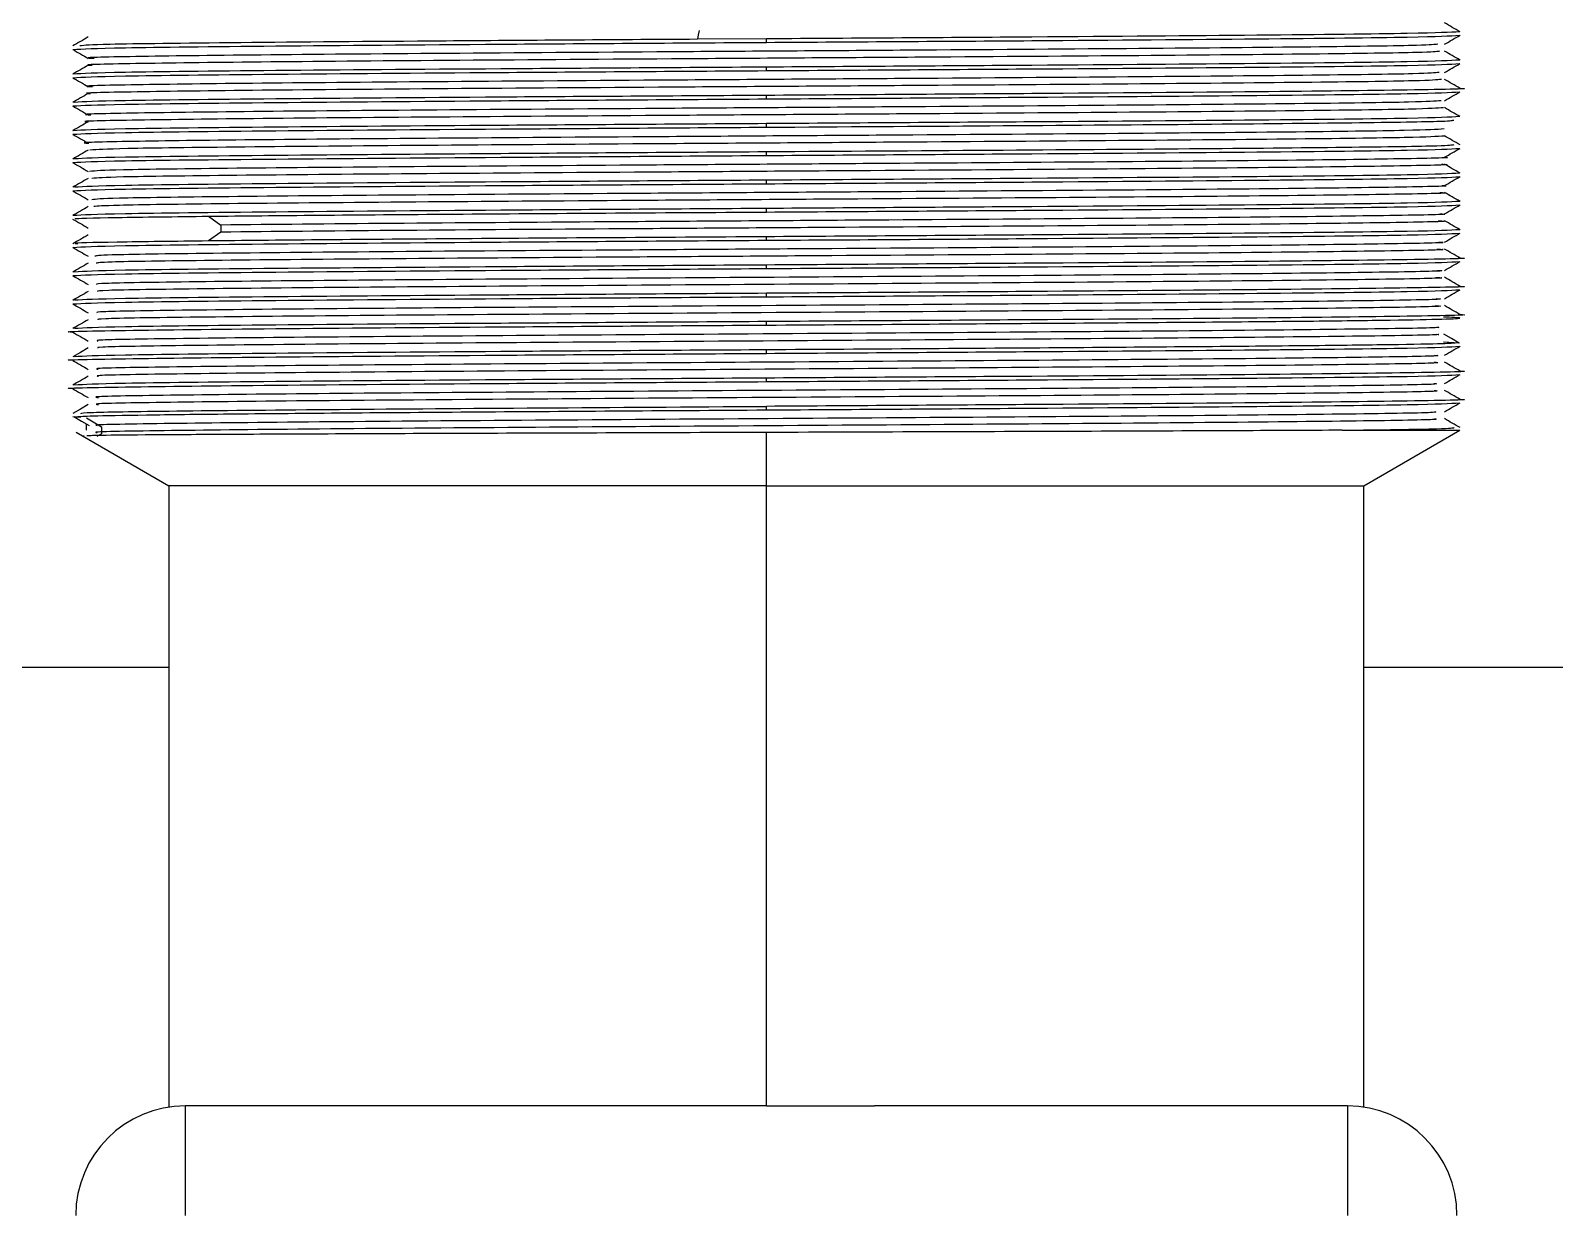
# Model space of a CAD drawing. Header units: millimetres. Extents: x 101 to 291, y 114 to 180.
# Drawn here: x 233.53 to 240.48, y 171.7 to 177.11 of the extents above; entities that cross this region are included whole.
import ezdxf

# ---------------------------------------------------------------- set-up
doc = ezdxf.new("R2010")
doc.units = ezdxf.units.MM

msp = doc.modelspace()

# ---------------------------------------------------------------- linework, layer by layer
at = {"color": 7, "linetype": 'Continuous', "lineweight": 25}
for p, q in [((236.8836, 177.069), (236.5696, 177.067)), ((236.8836, 177.0529), (236.8836, 177.069)), ((236.8836, 176.9239), (236.8836, 176.94)), ((236.8836, 176.7949), (236.8836, 176.811)), ((236.8836, 176.6659), (236.8836, 176.682)), ((236.8836, 176.5369), (236.8836, 176.553)), ((236.8836, 176.4079), (236.8836, 176.424)), ((236.8836, 176.2789), (236.8836, 176.295)), ((234.3391, 176.2597), (234.3952, 176.2194)), ((234.3953, 176.2194), (234.3953, 176.1871)), ((234.3952, 176.1871), (234.3391, 176.1468)), ((236.8836, 176.1499), (236.8836, 176.166)), ((236.8836, 176.0209), (236.8836, 176.037)), ((236.8836, 175.8919), (236.8836, 175.908)), ((236.8836, 175.7629), (236.8836, 175.779)), ((239.9718, 175.6867), (240.0454, 175.6822)), ((236.8836, 175.6339), (236.8836, 175.65)), ((236.8836, 175.5049), (236.8836, 175.521)), ((236.8836, 175.3759), (236.8836, 175.392)), ((233.7561, 175.3415), (233.7208, 175.3441)), ((233.7824, 175.3395), (233.8508, 175.2992)), ((233.735, 175.2745), (234.1586, 175.0299)), ((233.7658, 175.2572), (233.7723, 175.2569)), ((233.7824, 175.2831), (233.7824, 175.3119)), ((233.8508, 175.267), (233.8303, 175.2549)), ((233.8508, 175.2992), (233.8508, 175.267)), ((236.8836, 175.0299), (236.8836, 175.2731)), ((239.5096, 175.2831), (240.0472, 175.2831)), ((239.6086, 175.0299), (240.0472, 175.2831)), ((234.1586, 175.0299), (234.1586, 172.1942)), ((236.8836, 175.0299), (234.1586, 175.0299)), ((236.8836, 175.0299), (239.6086, 175.0299)), ((236.8836, 172.1999), (236.8836, 175.0299)), ((239.6086, 172.1942), (239.6086, 175.0299)), ((234.1586, 174.1999), (223.6086, 174.1999)), ((250.1586, 174.1999), (239.6086, 174.1999)), ((234.2336, 171.6999), (234.2336, 172.1999)), ((236.3904, 172.1999), (234.2336, 172.1999)), ((236.8836, 172.1999), (236.3904, 172.1999)), ((236.8836, 172.1999), (237.3768, 172.1999)), ((239.5336, 172.1999), (237.3768, 172.1999)), ((239.5336, 172.1999), (239.5336, 171.6999))]:
    msp.add_line(p, q, dxfattribs=at)
at = {"color": 7, "linetype": 'Continuous', "lineweight": 25, "flags": 128}
for points in [[(236.5765, 177.1072), (236.573, 177.0871), (236.5696, 177.0669)], [(240.0442, 175.6809), (240.0088, 175.7013), (239.9734, 175.7218)], [(233.7906, 175.6585), (233.7552, 175.6381), (233.7197, 175.6176)], [(233.7904, 175.4005), (233.755, 175.38), (233.7196, 175.3596)], [(233.7248, 175.3452), (233.7601, 175.3248), (233.7955, 175.3043)]]:
    msp.add_lwpolyline(points, dxfattribs=at)
at = {"color": 7, "linetype": 'Continuous', "lineweight": 25}
for centre, start, end in [((234.2336, 171.6999), 90, 180), ((239.5336, 171.6999), 0, 90)]:
    msp.add_arc(centre, 0.5, start, end, dxfattribs=at)
for points, knots in [([(240.0478, 177.101), (240.0359, 177.1078), (240.0123, 177.1215), (239.9886, 177.1352), (239.9768, 177.142)], [0, 0, 0, 0, 0.499989, 1, 1, 1, 1]), ([(233.7905, 177.0775), (233.7787, 177.0707), (233.7551, 177.0571), (233.7316, 177.0435), (233.7198, 177.0367)], [0, 0, 0, 0, 0.499969, 1, 1, 1, 1]), ([(233.7201, 177.0206), (233.7677, 177.0233), (233.8628, 177.0287), (234.5943, 177.0367), (235.64, 177.0448), (236.4691, 177.0502), (236.8836, 177.0529)], [0, 0, 0, 0, 0.24995, 0.499966, 0.749983, 1, 1, 1, 1]), ([(236.5696, 177.067), (236.1744, 177.0644), (235.3839, 177.0591), (234.4362, 177.0513), (233.8242, 177.044), (233.7744, 177.0392), (233.7517, 177.037)], [0, 0, 0, 0, 0.260823, 0.521648, 0.782471, 1, 1, 1, 1]), ([(240.0471, 177.1012), (239.9996, 177.0986), (239.9045, 177.0932), (239.173, 177.0851), (238.1273, 177.0771), (237.2982, 177.0717), (236.8836, 177.069)], [0, 0, 0, 0, 0.249949, 0.499966, 0.749983, 1, 1, 1, 1]), ([(236.8836, 177.0529), (237.2982, 177.0556), (238.1273, 177.0609), (239.173, 177.069), (239.9045, 177.0771), (239.9996, 177.0824), (240.0471, 177.0851)], [0, 0, 0, 0, 0.250012, 0.500023, 0.750035, 1, 1, 1, 1]), ([(239.9767, 177.0443), (239.9885, 177.0511), (240.0121, 177.0648), (240.0357, 177.0784), (240.0475, 177.0852)], [0, 0, 0, 0, 0.500011, 1, 1, 1, 1]), ([(233.7199, 177.0207), (233.7317, 177.0139), (233.7552, 177.0003), (233.7788, 176.9867), (233.7906, 176.9799)], [0, 0, 0, 0, 0.500031, 1, 1, 1, 1]), ([(239.9541, 177.0128), (239.9399, 177.0107), (239.909, 177.0063), (239.4117, 176.9994), (238.6198, 176.9922), (237.6075, 176.985), (236.5094, 176.9778), (235.4586, 176.9706), (234.5708, 176.9635), (234.0013, 176.9563), (233.7477, 176.9512), (233.8034, 176.9485), (233.809, 176.9483)], [0, 0, 0, 0, 0.095592, 0.207071, 0.31855, 0.430028, 0.541506, 0.652984, 0.764462, 0.87594, 0.987418, 1, 1, 1, 1]), ([(239.9459, 177.0446), (239.932, 177.0427), (239.9005, 177.0384), (239.4107, 177.0317), (238.62, 177.0245), (237.6074, 177.0173), (236.5094, 177.0101), (235.4584, 177.0029), (234.5716, 176.9957), (233.9987, 176.9886), (233.7462, 176.9833), (233.8084, 176.9805), (233.8179, 176.9801)], [0, 0, 0, 0, 0.088219, 0.199698, 0.311177, 0.422654, 0.534132, 0.64561, 0.757088, 0.868565, 0.980043, 1, 1, 1, 1]), ([(240.0475, 176.9721), (240.0357, 176.979), (240.0122, 176.9926), (239.9886, 177.0062), (239.9768, 177.013)], [0, 0, 0, 0, 0.500011, 1, 1, 1, 1]), ([(233.7906, 176.9485), (233.7788, 176.9417), (233.7552, 176.9281), (233.7316, 176.9145), (233.7199, 176.9077)], [0, 0, 0, 0, 0.500008, 1, 1, 1, 1]), ([(236.8836, 176.94), (236.4691, 176.9373), (235.64, 176.9319), (234.5943, 176.9239), (233.8627, 176.9158), (233.7676, 176.9104), (233.7201, 176.9077)], [0, 0, 0, 0, 0.2500114, 0.500023, 0.7500343, 1, 1, 1, 1]), ([(233.7201, 176.8916), (233.7677, 176.8943), (233.8628, 176.8997), (234.5943, 176.9078), (235.64, 176.9158), (236.4691, 176.9212), (236.8836, 176.9239)], [0, 0, 0, 0, 0.24995, 0.499966, 0.749983, 1, 1, 1, 1]), ([(239.953, 176.9156), (239.9329, 176.9135), (239.8891, 176.9091), (239.3749, 176.9023), (238.5688, 176.8951), (237.5482, 176.8879), (236.449, 176.8807), (235.4045, 176.8735), (234.5299, 176.8663), (233.9775, 176.8592), (233.739, 176.8541), (233.8036, 176.8514), (233.8107, 176.8511)], [0, 0, 0, 0, 0.094568, 0.20601, 0.317452, 0.428894, 0.540335, 0.651776, 0.763216, 0.874655, 0.986093, 1, 1, 1, 1]), ([(240.0471, 176.9722), (239.9996, 176.9696), (239.9045, 176.9642), (239.173, 176.9561), (238.1273, 176.9481), (237.2982, 176.9427), (236.8836, 176.94)], [0, 0, 0, 0, 0.249949, 0.499966, 0.749983, 1, 1, 1, 1]), ([(236.8836, 176.9239), (237.2982, 176.9266), (238.1273, 176.9319), (239.173, 176.94), (239.9045, 176.9481), (239.9996, 176.9534), (240.0471, 176.9561)], [0, 0, 0, 0, 0.250012, 0.500023, 0.750035, 1, 1, 1, 1]), ([(239.9767, 176.9154), (239.9885, 176.9222), (240.0121, 176.9358), (240.0357, 176.9494), (240.0474, 176.9562)], [0, 0, 0, 0, 0.499989, 1, 1, 1, 1]), ([(233.7198, 176.8917), (233.7316, 176.8849), (233.7552, 176.8713), (233.7787, 176.8576), (233.7905, 176.8508)], [0, 0, 0, 0, 0.500011, 1, 1, 1, 1]), ([(239.9625, 176.8838), (239.9417, 176.8816), (239.898, 176.877), (239.3758, 176.87), (238.5686, 176.8628), (237.5483, 176.8556), (236.449, 176.8484), (235.4047, 176.8413), (234.529, 176.8341), (233.9803, 176.8269), (233.7399, 176.8219), (233.7973, 176.8194), (233.8005, 176.8193)], [0, 0, 0, 0, 0.101946, 0.213388, 0.324829, 0.43627, 0.547711, 0.659151, 0.77059, 0.882028, 0.993466, 1, 1, 1, 1]), ([(240.0475, 176.8432), (240.0357, 176.85), (240.0121, 176.8636), (239.9886, 176.8772), (239.9768, 176.884)], [0, 0, 0, 0, 0.5000312, 1, 1, 1, 1]), ([(233.7905, 176.8195), (233.7787, 176.8127), (233.7551, 176.7991), (233.7316, 176.7855), (233.7198, 176.7787)], [0, 0, 0, 0, 0.5, 1, 1, 1, 1]), ([(233.7201, 176.7626), (233.7677, 176.7653), (233.8628, 176.7707), (234.5943, 176.7788), (235.64, 176.7868), (236.4691, 176.7922), (236.8836, 176.7949)], [0, 0, 0, 0, 0.24995, 0.499966, 0.749983, 1, 1, 1, 1]), ([(236.8836, 176.811), (236.469, 176.8083), (235.6399, 176.8029), (234.5947, 176.7949), (233.8679, 176.7869), (233.7733, 176.7816), (233.7266, 176.779)], [0, 0, 0, 0, 0.251719, 0.503438, 0.755157, 1, 1, 1, 1]), ([(239.9609, 176.7866), (239.9339, 176.7844), (239.8769, 176.7799), (239.3379, 176.7729), (238.5168, 176.7657), (237.4887, 176.7585), (236.3889, 176.7513), (235.3513, 176.7441), (234.489, 176.737), (233.9577, 176.7298), (233.732, 176.7248), (233.7978, 176.7223), (233.802, 176.7221)], [0, 0, 0, 0, 0.100849, 0.212293, 0.323738, 0.435184, 0.54663, 0.658077, 0.769525, 0.880973, 0.992421, 1, 1, 1, 1]), ([(240.0404, 176.8435), (240.0427, 176.8434), (240.1273, 176.8406), (239.8471, 176.8352), (239.1883, 176.8271), (238.1234, 176.8191), (237.2969, 176.8137), (236.8836, 176.811)], [0, 0, 0, 0, 0.006993, 0.255244, 0.503496, 0.751748, 1, 1, 1, 1]), ([(236.8836, 176.7949), (237.2982, 176.7976), (238.1273, 176.8029), (239.173, 176.811), (239.9045, 176.8191), (239.9996, 176.8244), (240.0471, 176.8271)], [0, 0, 0, 0, 0.250012, 0.500023, 0.750035, 1, 1, 1, 1]), ([(239.9766, 176.7864), (239.9884, 176.7932), (240.012, 176.8068), (240.0356, 176.8204), (240.0474, 176.8272)], [0, 0, 0, 0, 0.4999688, 1, 1, 1, 1]), ([(233.7197, 176.7627), (233.7315, 176.7559), (233.7551, 176.7423), (233.7787, 176.7287), (233.7905, 176.7219)], [0, 0, 0, 0, 0.500011, 1, 1, 1, 1]), ([(239.9718, 176.7548), (239.9436, 176.7525), (239.8864, 176.7477), (239.3387, 176.7406), (238.5166, 176.7334), (237.4888, 176.7262), (236.3888, 176.7191), (235.3515, 176.7119), (234.488, 176.7047), (233.961, 176.6973), (233.7319, 176.6931), (233.7903, 176.6903), (233.7905, 176.6903)], [0, 0, 0, 0, 0.108214, 0.219654, 0.331094, 0.442535, 0.553977, 0.66542, 0.776863, 0.888306, 0.99975, 1, 1, 1, 1]), ([(240.0471, 176.7142), (239.9996, 176.7116), (239.9045, 176.7062), (239.173, 176.6981), (238.1273, 176.6901), (237.2982, 176.6847), (236.8836, 176.682)], [0, 0, 0, 0, 0.249949, 0.499966, 0.749983, 1, 1, 1, 1]), ([(240.0474, 176.7142), (240.0356, 176.721), (240.012, 176.7346), (239.9884, 176.7482), (239.9767, 176.755)], [0, 0, 0, 0, 0.500008, 1, 1, 1, 1]), ([(233.7904, 176.6905), (233.7786, 176.6837), (233.7551, 176.6701), (233.7315, 176.6565), (233.7197, 176.6497)], [0, 0, 0, 0, 0.500011, 1, 1, 1, 1]), ([(236.8836, 176.682), (236.4691, 176.6793), (235.64, 176.6739), (234.5943, 176.6659), (233.8627, 176.6578), (233.7676, 176.6524), (233.7201, 176.6498)], [0, 0, 0, 0, 0.250011, 0.500023, 0.750034, 1, 1, 1, 1]), ([(233.7201, 176.6336), (233.7677, 176.6363), (233.8628, 176.6417), (234.5943, 176.6497), (235.64, 176.6578), (236.4691, 176.6632), (236.8836, 176.6659)], [0, 0, 0, 0, 0.24995, 0.499966, 0.749983, 1, 1, 1, 1]), ([(239.9757, 176.6578), (239.9402, 176.6554), (239.8691, 176.6507), (239.3003, 176.6435), (238.4641, 176.6363), (237.429, 176.6291), (236.3287, 176.6219), (235.2985, 176.6147), (234.4489, 176.6076), (233.9393, 176.6004), (233.7253, 176.5955), (233.7917, 176.5931), (233.7926, 176.5931)], [0, 0, 0, 0, 0.110067, 0.221125, 0.332183, 0.443241, 0.554299, 0.665357, 0.776414, 0.88747, 0.998526, 1, 1, 1, 1]), ([(236.8836, 176.6659), (237.2294, 176.6681), (237.921, 176.6726), (238.8503, 176.6793), (239.5595, 176.6861), (239.9892, 176.6923), (240.0098, 176.6964), (240.0189, 176.6981)], [0, 0, 0, 0, 0.2088308, 0.4176617, 0.6264926, 0.8353235, 1, 1, 1, 1]), ([(233.7196, 176.6338), (233.7314, 176.627), (233.7551, 176.6133), (233.7787, 176.5997), (233.7905, 176.5929)], [0, 0, 0, 0, 0.50002, 1, 1, 1, 1]), ([(239.9774, 176.6256), (239.9417, 176.6232), (239.8705, 176.6184), (239.3005, 176.6112), (238.4642, 176.604), (237.4287, 176.5968), (236.3297, 176.5897), (235.2951, 176.5825), (234.4616, 176.5753), (233.9007, 176.5682), (233.832, 176.5635), (233.7985, 176.5612)], [0, 0, 0, 0, 0.111696, 0.223393, 0.335091, 0.446788, 0.558484, 0.670181, 0.781877, 0.893572, 1, 1, 1, 1]), ([(240.0189, 176.5853), (240.0098, 176.5835), (239.9892, 176.5795), (239.5595, 176.5732), (238.8503, 176.5665), (237.921, 176.5597), (237.2294, 176.5552), (236.8836, 176.553)], [0, 0, 0, 0, 0.164659, 0.373494, 0.582329, 0.791165, 1, 1, 1, 1]), ([(236.8836, 176.5369), (237.2982, 176.5396), (238.1273, 176.5449), (239.173, 176.553), (239.9045, 176.5611), (239.9996, 176.5664), (240.0471, 176.5691)], [0, 0, 0, 0, 0.250012, 0.500023, 0.750035, 1, 1, 1, 1]), ([(239.9767, 176.5284), (239.9885, 176.5352), (240.0121, 176.5488), (240.0358, 176.5625), (240.0476, 176.5693)], [0, 0, 0, 0, 0.5, 1, 1, 1, 1]), ([(240.0477, 176.5851), (240.0359, 176.5919), (240.0122, 176.6055), (239.9886, 176.6192), (239.9768, 176.626)], [0, 0, 0, 0, 0.49998, 1, 1, 1, 1]), ([(233.7195, 176.5048), (233.7313, 176.498), (233.755, 176.4843), (233.7786, 176.4707), (233.7904, 176.4639)], [0, 0, 0, 0, 0.5, 1, 1, 1, 1]), ([(233.7905, 176.5615), (233.7787, 176.5547), (233.7551, 176.541), (233.7314, 176.5274), (233.7196, 176.5206)], [0, 0, 0, 0, 0.49998, 1, 1, 1, 1]), ([(233.7201, 176.5046), (233.7677, 176.5073), (233.8628, 176.5127), (234.5943, 176.5207), (235.64, 176.5288), (236.4691, 176.5342), (236.8836, 176.5369)], [0, 0, 0, 0, 0.24995, 0.499966, 0.749983, 1, 1, 1, 1]), ([(236.8836, 176.553), (236.469, 176.5503), (235.6399, 176.5449), (234.5947, 176.5369), (233.8682, 176.5289), (233.7736, 176.5236), (233.727, 176.521)], [0, 0, 0, 0, 0.251814, 0.503629, 0.755443, 1, 1, 1, 1]), ([(239.975, 176.5286), (239.9756, 176.5285), (240.0339, 176.5262), (239.8034, 176.5213), (239.2731, 176.5141), (238.4079, 176.5069), (237.3696, 176.4997), (236.2697, 176.4925), (235.243, 176.4854), (234.4231, 176.4782), (233.8793, 176.4711), (233.8241, 176.4664), (233.7971, 176.4641)], [0, 0, 0, 0, 0.001175, 0.112632, 0.22409, 0.335548, 0.447007, 0.558467, 0.669927, 0.781388, 0.892849, 1, 1, 1, 1]), ([(239.9638, 176.4968), (239.9685, 176.4966), (240.0341, 176.494), (239.8067, 176.489), (239.2723, 176.4818), (238.4082, 176.4746), (237.3695, 176.4674), (236.2698, 176.4603), (235.2427, 176.4531), (234.4238, 176.4459), (233.8886, 176.4389), (233.8336, 176.4344), (233.8077, 176.4323)], [0, 0, 0, 0, 0.008542, 0.12, 0.231459, 0.342918, 0.454378, 0.565839, 0.6773, 0.788762, 0.900225, 1, 1, 1, 1]), ([(240.0476, 176.4561), (240.0358, 176.4629), (240.0121, 176.4765), (239.9885, 176.4902), (239.9767, 176.497)], [0, 0, 0, 0, 0.50002, 1, 1, 1, 1]), ([(233.7905, 176.4325), (233.7787, 176.4257), (233.755, 176.412), (233.7314, 176.3984), (233.7196, 176.3916)], [0, 0, 0, 0, 0.49998, 1, 1, 1, 1]), ([(240.0471, 176.4562), (239.9996, 176.4536), (239.9045, 176.4482), (239.173, 176.4401), (238.1273, 176.4321), (237.2982, 176.4267), (236.8836, 176.424)], [0, 0, 0, 0, 0.2499494, 0.499966, 0.7499827, 1, 1, 1, 1]), ([(236.8836, 176.4079), (237.2982, 176.4106), (238.1273, 176.4159), (239.173, 176.424), (239.9045, 176.4321), (239.9996, 176.4374), (240.0471, 176.4401)], [0, 0, 0, 0, 0.250012, 0.500023, 0.750035, 1, 1, 1, 1]), ([(239.9767, 176.3994), (239.9885, 176.4062), (240.0121, 176.4198), (240.0358, 176.4335), (240.0476, 176.4403)], [0, 0, 0, 0, 0.49998, 1, 1, 1, 1]), ([(233.7196, 176.3758), (233.7314, 176.369), (233.7551, 176.3554), (233.7787, 176.3417), (233.7905, 176.3349)], [0, 0, 0, 0, 0.50002, 1, 1, 1, 1]), ([(233.7201, 176.3756), (233.7677, 176.3783), (233.8628, 176.3837), (234.5943, 176.3917), (235.64, 176.3998), (236.4691, 176.4052), (236.8836, 176.4079)], [0, 0, 0, 0, 0.24995, 0.499966, 0.749983, 1, 1, 1, 1]), ([(236.8836, 176.424), (236.469, 176.4213), (235.6399, 176.4159), (234.5947, 176.4079), (233.8687, 176.3999), (233.7741, 176.3946), (233.7276, 176.392)], [0, 0, 0, 0, 0.2519719, 0.503944, 0.7559159, 1, 1, 1, 1]), ([(239.9656, 176.3996), (239.9691, 176.3994), (240.0261, 176.3969), (239.7837, 176.3919), (239.232, 176.3847), (238.3545, 176.3775), (237.3093, 176.3703), (236.2102, 176.3631), (235.1912, 176.356), (234.3863, 176.3488), (233.8678, 176.3418), (233.8261, 176.3372), (233.8063, 176.3351)], [0, 0, 0, 0, 0.007224, 0.118703, 0.230182, 0.341661, 0.453139, 0.564617, 0.676095, 0.787572, 0.89905, 1, 1, 1, 1]), ([(239.9557, 176.3677), (239.9632, 176.3674), (240.0272, 176.3647), (239.7867, 176.3596), (239.2313, 176.3524), (238.3548, 176.3452), (237.3093, 176.3381), (236.2103, 176.3309), (235.1909, 176.3237), (234.3871, 176.3165), (233.8766, 176.3097), (233.8347, 176.3053), (233.8155, 176.3033)], [0, 0, 0, 0, 0.014603, 0.126082, 0.237561, 0.349039, 0.460517, 0.571995, 0.683472, 0.79495, 0.906427, 1, 1, 1, 1]), ([(240.0476, 176.3271), (240.0357, 176.3339), (240.0121, 176.3475), (239.9885, 176.3612), (239.9766, 176.368)], [0, 0, 0, 0, 0.5, 1, 1, 1, 1]), ([(233.7906, 176.3035), (233.7787, 176.2967), (233.7551, 176.2831), (233.7315, 176.2694), (233.7196, 176.2626)], [0, 0, 0, 0, 0.50002, 1, 1, 1, 1]), ([(236.8836, 176.295), (236.4691, 176.2923), (235.64, 176.2869), (234.5943, 176.2789), (233.8627, 176.2708), (233.7676, 176.2654), (233.7201, 176.2627)], [0, 0, 0, 0, 0.2500114, 0.500023, 0.7500343, 1, 1, 1, 1]), ([(240.0471, 176.3272), (239.9996, 176.3246), (239.9045, 176.3192), (239.173, 176.3111), (238.1273, 176.3031), (237.2982, 176.2977), (236.8836, 176.295)], [0, 0, 0, 0, 0.249949, 0.499966, 0.749983, 1, 1, 1, 1]), ([(236.8836, 176.2789), (237.2982, 176.2816), (238.1273, 176.2869), (239.173, 176.295), (239.9045, 176.3031), (239.9996, 176.3084), (240.0471, 176.3111)], [0, 0, 0, 0, 0.250012, 0.500023, 0.750035, 1, 1, 1, 1]), ([(239.9768, 176.2704), (239.9886, 176.2772), (240.0123, 176.2909), (240.0359, 176.3045), (240.0477, 176.3113)], [0, 0, 0, 0, 0.5, 1, 1, 1, 1]), ([(233.7195, 176.2468), (233.7313, 176.24), (233.7549, 176.2264), (233.7786, 176.2127), (233.7904, 176.2059)], [0, 0, 0, 0, 0.4999804, 1, 1, 1, 1]), ([(233.7455, 176.2466), (233.7384, 176.2472), (233.7079, 176.2497), (233.8866, 176.254), (234.1882, 176.2578), (234.3391, 176.2597)], [0, 0, 0, 0, 0.132447, 0.566224, 1, 1, 1, 1]), ([(234.3391, 176.2597), (234.4989, 176.2613), (234.8185, 176.2645), (235.4472, 176.2693), (236.1441, 176.2741), (236.6371, 176.2773), (236.8836, 176.2789)], [0, 0, 0, 0, 0.2500001, 0.4999998, 0.7500002, 1, 1, 1, 1]), ([(239.9484, 176.2388), (239.9582, 176.2383), (240.0202, 176.2355), (239.7655, 176.2302), (239.1895, 176.223), (238.3012, 176.2158), (237.2481, 176.2087), (236.1542, 176.2015), (235.1278, 176.1943), (234.6394, 176.1895), (234.3952, 176.1871)], [0, 0, 0, 0, 0.026204, 0.165319, 0.304434, 0.443548, 0.582662, 0.721776, 0.860888, 1, 1, 1, 1]), ([(239.9569, 176.2706), (239.963, 176.2703), (240.0184, 176.2676), (239.7629, 176.2625), (239.1902, 176.2553), (238.3009, 176.2481), (237.2481, 176.2409), (236.1542, 176.2338), (235.1278, 176.2266), (234.6395, 176.2218), (234.3953, 176.2194)], [0, 0, 0, 0, 0.017154, 0.157561, 0.297969, 0.438377, 0.578784, 0.71919, 0.859595, 1, 1, 1, 1]), ([(240.0476, 176.1981), (240.0358, 176.2049), (240.0122, 176.2186), (239.9885, 176.2322), (239.9767, 176.239)], [0, 0, 0, 0, 0.5, 1, 1, 1, 1]), ([(233.7905, 176.1745), (233.7787, 176.1677), (233.755, 176.1541), (233.7314, 176.1404), (233.7196, 176.1336)], [0, 0, 0, 0, 0.5000001, 1, 1, 1, 1]), ([(233.7201, 176.1176), (233.7677, 176.1203), (233.8628, 176.1257), (234.5943, 176.1338), (235.64, 176.1418), (236.4691, 176.1472), (236.8836, 176.1499)], [0, 0, 0, 0, 0.24995, 0.499966, 0.749983, 1, 1, 1, 1]), ([(236.8836, 176.166), (236.6371, 176.1644), (236.1441, 176.1612), (235.4472, 176.1564), (234.8185, 176.1516), (234.4989, 176.1484), (234.3391, 176.1468)], [0, 0, 0, 0, 0.25, 0.5, 0.75, 1, 1, 1, 1]), ([(240.0471, 176.1982), (239.9996, 176.1956), (239.9045, 176.1902), (239.173, 176.1821), (238.1273, 176.1741), (237.2982, 176.1687), (236.8836, 176.166)], [0, 0, 0, 0, 0.249949, 0.499966, 0.749983, 1, 1, 1, 1]), ([(236.8836, 176.1499), (237.2982, 176.1526), (238.1273, 176.1579), (239.173, 176.166), (239.9045, 176.1741), (239.9996, 176.1794), (240.0471, 176.1821)], [0, 0, 0, 0, 0.250012, 0.500023, 0.750035, 1, 1, 1, 1]), ([(239.9767, 176.1414), (239.9885, 176.1482), (240.0121, 176.1618), (240.0358, 176.1755), (240.0476, 176.1823)], [0, 0, 0, 0, 0.499989, 1, 1, 1, 1]), ([(233.7196, 176.1178), (233.7314, 176.111), (233.755, 176.0974), (233.7787, 176.0837), (233.7905, 176.0769)], [0, 0, 0, 0, 0.500011, 1, 1, 1, 1]), ([(234.3391, 176.1468), (234.1885, 176.1449), (233.8873, 176.1411), (233.7092, 176.1369), (233.7376, 176.1345), (233.7436, 176.134)], [0, 0, 0, 0, 0.441708, 0.883415, 1, 1, 1, 1]), ([(239.9497, 176.1416), (239.9576, 176.1411), (240.0103, 176.1383), (239.7404, 176.1331), (239.1475, 176.1259), (238.2462, 176.1187), (237.1884, 176.1115), (236.092, 176.1044), (235.0893, 176.0972), (234.3155, 176.09), (233.8457, 176.0833), (233.8286, 176.079), (233.8211, 176.0771)], [0, 0, 0, 0, 0.019677, 0.131152, 0.242626, 0.3541, 0.465573, 0.577045, 0.688518, 0.79999, 0.911461, 1, 1, 1, 1]), ([(239.9425, 176.1098), (239.954, 176.1092), (240.0127, 176.1062), (239.7428, 176.1008), (239.1469, 176.0936), (238.2464, 176.0864), (237.1883, 176.0793), (236.0921, 176.0721), (235.089, 176.0649), (234.3164, 176.0577), (233.8535, 176.0512), (233.8352, 176.047), (233.8275, 176.0453)], [0, 0, 0, 0, 0.027058, 0.138532, 0.250006, 0.361479, 0.472951, 0.584423, 0.695894, 0.807365, 0.918836, 1, 1, 1, 1]), ([(240.0475, 176.0691), (240.0357, 176.0759), (240.0121, 176.0895), (239.9884, 176.1032), (239.9766, 176.11)], [0, 0, 0, 0, 0.5, 1, 1, 1, 1]), ([(233.7905, 176.0455), (233.7787, 176.0387), (233.7551, 176.0251), (233.7315, 176.0114), (233.7196, 176.0046)], [0, 0, 0, 0, 0.499989, 1, 1, 1, 1]), ([(233.7201, 175.9886), (233.7677, 175.9913), (233.8628, 175.9967), (234.5943, 176.0047), (235.64, 176.0128), (236.4691, 176.0182), (236.8836, 176.0209)], [0, 0, 0, 0, 0.24995, 0.499966, 0.749983, 1, 1, 1, 1]), ([(236.8836, 176.037), (236.469, 176.0343), (235.6399, 176.0289), (234.5947, 176.0209), (233.8689, 176.0129), (233.7743, 176.0076), (233.7278, 176.005)], [0, 0, 0, 0, 0.252026, 0.504051, 0.756077, 1, 1, 1, 1]), ([(239.9433, 176.0126), (239.9527, 176.012), (240.0022, 176.0091), (239.717, 176.0037), (239.1041, 175.9965), (238.1913, 175.9893), (237.1278, 175.9821), (236.0333, 175.975), (235.0393, 175.9678), (234.2815, 175.9606), (233.8349, 175.954), (233.829, 175.9498), (233.8265, 175.9481)], [0, 0, 0, 0, 0.026122, 0.137553, 0.248984, 0.360415, 0.471847, 0.583278, 0.694709, 0.806139, 0.917568, 1, 1, 1, 1]), ([(240.0397, 176.0695), (240.0423, 176.0694), (240.1273, 176.0667), (239.8473, 176.0612), (239.1882, 176.0531), (238.1234, 176.0451), (237.2969, 176.0397), (236.8836, 176.037)], [0, 0, 0, 0, 0.007666, 0.255749, 0.503833, 0.751916, 1, 1, 1, 1]), ([(236.8836, 176.0209), (237.2982, 176.0236), (238.1273, 176.0289), (239.173, 176.037), (239.9045, 176.0451), (239.9996, 176.0504), (240.0471, 176.0531)], [0, 0, 0, 0, 0.250012, 0.500023, 0.750035, 1, 1, 1, 1]), ([(239.9768, 176.0124), (239.9886, 176.0192), (240.0123, 176.0329), (240.0359, 176.0465), (240.0477, 176.0533)], [0, 0, 0, 0, 0.5000196, 1, 1, 1, 1]), ([(233.7197, 175.9888), (233.7315, 175.982), (233.7551, 175.9683), (233.7787, 175.9547), (233.7906, 175.9479)], [0, 0, 0, 0, 0.5, 1, 1, 1, 1]), ([(239.9375, 175.9808), (239.9502, 175.9801), (240.0052, 175.9769), (239.7191, 175.9714), (239.1036, 175.9642), (238.1915, 175.9571), (237.1277, 175.9499), (236.0334, 175.9427), (235.039, 175.9355), (234.2825, 175.9283), (233.8422, 175.9219), (233.8346, 175.9179), (233.8316, 175.9163)], [0, 0, 0, 0, 0.033477, 0.144905, 0.256334, 0.367763, 0.479193, 0.590621, 0.70205, 0.813478, 0.924905, 1, 1, 1, 1]), ([(240.0393, 175.9405), (240.042, 175.9404), (240.1273, 175.9376), (239.8474, 175.9322), (239.1882, 175.9241), (238.1234, 175.9161), (237.2969, 175.9107), (236.8836, 175.908)], [0, 0, 0, 0, 0.008147, 0.25611, 0.504073, 0.752036, 1, 1, 1, 1]), ([(240.0476, 175.9401), (240.0358, 175.9469), (240.0121, 175.9606), (239.9885, 175.9742), (239.9767, 175.981)], [0, 0, 0, 0, 0.4999802, 1, 1, 1, 1]), ([(233.7906, 175.9165), (233.7788, 175.9097), (233.7552, 175.896), (233.7315, 175.8824), (233.7197, 175.8756)], [0, 0, 0, 0, 0.5, 1, 1, 1, 1]), ([(233.7201, 175.8596), (233.7677, 175.8623), (233.8628, 175.8677), (234.5943, 175.8757), (235.64, 175.8838), (236.4691, 175.8892), (236.8836, 175.8919)], [0, 0, 0, 0, 0.24995, 0.499966, 0.749983, 1, 1, 1, 1]), ([(236.8836, 175.908), (236.469, 175.9053), (235.6399, 175.8999), (234.5947, 175.8919), (233.8686, 175.8839), (233.774, 175.8786), (233.7275, 175.876)], [0, 0, 0, 0, 0.251947, 0.503894, 0.755841, 1, 1, 1, 1]), ([(239.9382, 175.8836), (239.9483, 175.8829), (239.9935, 175.8798), (239.692, 175.8743), (239.0598, 175.8671), (238.1358, 175.8599), (237.0671, 175.8528), (235.975, 175.8456), (234.99, 175.8384), (234.2487, 175.8312), (233.8249, 175.8248), (233.8293, 175.8207), (233.831, 175.8191)], [0, 0, 0, 0, 0.032269, 0.143726, 0.255183, 0.36664, 0.478098, 0.589556, 0.701016, 0.812476, 0.923936, 1, 1, 1, 1]), ([(236.8836, 175.8919), (237.2982, 175.8946), (238.1273, 175.8999), (239.173, 175.908), (239.9045, 175.9161), (239.9996, 175.9214), (240.0471, 175.9241)], [0, 0, 0, 0, 0.250012, 0.500023, 0.750035, 1, 1, 1, 1]), ([(239.9768, 175.8834), (239.9886, 175.8902), (240.0123, 175.9039), (240.0359, 175.9175), (240.0477, 175.9243)], [0, 0, 0, 0, 0.50002, 1, 1, 1, 1]), ([(233.7196, 175.8598), (233.7314, 175.853), (233.755, 175.8394), (233.7786, 175.8257), (233.7905, 175.8189)], [0, 0, 0, 0, 0.500008, 1, 1, 1, 1]), ([(239.9338, 175.8518), (239.9469, 175.8509), (239.9972, 175.8477), (239.6939, 175.842), (239.0593, 175.8348), (238.136, 175.8277), (237.067, 175.8205), (235.9751, 175.8133), (234.9897, 175.8061), (234.2498, 175.7989), (233.8317, 175.7926), (233.8339, 175.7888), (233.8347, 175.7873)], [0, 0, 0, 0, 0.039578, 0.151032, 0.262486, 0.373941, 0.485397, 0.596853, 0.70831, 0.819768, 0.931226, 1, 1, 1, 1]), ([(240.0395, 175.8115), (240.0421, 175.8114), (240.1273, 175.8086), (239.8473, 175.8032), (239.1882, 175.7951), (238.1234, 175.7871), (237.2969, 175.7817), (236.8836, 175.779)], [0, 0, 0, 0, 0.007958, 0.255969, 0.503979, 0.751989, 1, 1, 1, 1]), ([(240.0476, 175.8111), (240.0358, 175.8179), (240.0122, 175.8316), (239.9886, 175.8452), (239.9767, 175.852)], [0, 0, 0, 0, 0.499969, 1, 1, 1, 1]), ([(233.7267, 175.7304), (233.7244, 175.7305), (233.6399, 175.7333), (233.9202, 175.7387), (234.579, 175.7467), (235.6438, 175.7548), (236.4703, 175.7602), (236.8836, 175.7629)], [0, 0, 0, 0, 0.006836, 0.255127, 0.503418, 0.751709, 1, 1, 1, 1]), ([(233.7906, 175.7875), (233.7788, 175.7807), (233.7551, 175.7671), (233.7315, 175.7534), (233.7197, 175.7466)], [0, 0, 0, 0, 0.5000114, 1, 1, 1, 1]), ([(236.8836, 175.779), (236.469, 175.7763), (235.6399, 175.7709), (234.5947, 175.7629), (233.8689, 175.7549), (233.7743, 175.7496), (233.7278, 175.747)], [0, 0, 0, 0, 0.252028, 0.504056, 0.756084, 1, 1, 1, 1]), ([(239.9403, 175.7537), (239.946, 175.7532), (239.9773, 175.7502), (239.6621, 175.7449), (239.0159, 175.7377), (238.0796, 175.7305), (237.0063, 175.7234), (235.9169, 175.7162), (234.9414, 175.709), (234.2168, 175.7018), (233.8148, 175.6955), (233.8288, 175.6916), (233.8342, 175.6901)], [0, 0, 0, 0, 0.024759, 0.137776, 0.250793, 0.363812, 0.476831, 0.58985, 0.702869, 0.815888, 0.928906, 1, 1, 1, 1]), ([(236.8836, 175.7629), (237.1195, 175.7644), (237.5913, 175.7675), (238.2636, 175.7721), (238.8673, 175.7767), (239.3719, 175.7812), (239.7533, 175.7858), (239.9888, 175.7904), (240.0806, 175.795), (240.0081, 175.7981), (239.9718, 175.7996)], [0, 0, 0, 0, 0.125, 0.25, 0.375, 0.5, 0.625, 0.75, 0.875, 1, 1, 1, 1]), ([(233.7197, 175.7308), (233.7315, 175.724), (233.7551, 175.7103), (233.7788, 175.6967), (233.7906, 175.6899)], [0, 0, 0, 0, 0.500011, 1, 1, 1, 1]), ([(239.9396, 175.7215), (239.9458, 175.721), (239.9783, 175.718), (239.6627, 175.7126), (239.0158, 175.7055), (238.0797, 175.6983), (237.0063, 175.6911), (235.917, 175.6839), (234.941, 175.6767), (234.2179, 175.6695), (233.821, 175.6634), (233.8324, 175.6596), (233.8365, 175.6583)], [0, 0, 0, 0, 0.026726, 0.140369, 0.254014, 0.367659, 0.481304, 0.59495, 0.708596, 0.822241, 0.935886, 1, 1, 1, 1]), ([(240.0312, 175.6813), (240.017, 175.68), (239.9853, 175.6773), (239.7499, 175.673), (239.3728, 175.6684), (238.867, 175.6638), (238.2637, 175.6592), (237.5912, 175.6546), (237.1195, 175.6515), (236.8836, 175.65)], [0, 0, 0, 0, 0.118389, 0.265324, 0.412259, 0.559194, 0.706129, 0.853065, 1, 1, 1, 1]), ([(236.8836, 175.6339), (237.2982, 175.6366), (238.1273, 175.6419), (239.173, 175.65), (239.9045, 175.6581), (239.9996, 175.6634), (240.0471, 175.6661)], [0, 0, 0, 0, 0.250012, 0.500023, 0.750035, 1, 1, 1, 1]), ([(239.9768, 175.6254), (239.9886, 175.6322), (240.0122, 175.6458), (240.0359, 175.6595), (240.0477, 175.6663)], [0, 0, 0, 0, 0.500008, 1, 1, 1, 1]), ([(233.7264, 175.6014), (233.7242, 175.6015), (233.6399, 175.6042), (233.9203, 175.6097), (234.5789, 175.6177), (235.6438, 175.6258), (236.4703, 175.6312), (236.8836, 175.6339)], [0, 0, 0, 0, 0.006565, 0.254924, 0.503283, 0.751641, 1, 1, 1, 1]), ([(233.7196, 175.6018), (233.7314, 175.595), (233.7551, 175.5813), (233.7787, 175.5677), (233.7905, 175.5609)], [0, 0, 0, 0, 0.499989, 1, 1, 1, 1]), ([(236.8836, 175.65), (236.469, 175.6473), (235.6399, 175.6419), (234.5947, 175.6339), (233.8684, 175.6259), (233.7738, 175.6206), (233.7272, 175.618)], [0, 0, 0, 0, 0.251876, 0.503752, 0.755628, 1, 1, 1, 1]), ([(239.9317, 175.6256), (239.9414, 175.6246), (239.9756, 175.6213), (239.6386, 175.6155), (238.9691, 175.6083), (238.0235, 175.6012), (236.9454, 175.594), (235.8594, 175.5868), (234.8935, 175.5796), (234.1861, 175.5724), (233.8055, 175.5662), (233.8281, 175.5625), (233.8364, 175.5611)], [0, 0, 0, 0, 0.0444998, 0.1559609, 0.267422, 0.3788835, 0.4903454, 0.6018079, 0.7132707, 0.8247347, 0.936199, 1, 1, 1, 1]), ([(239.93, 175.5938), (239.9421, 175.5927), (239.9803, 175.5891), (239.6402, 175.5832), (238.9687, 175.5761), (238.0236, 175.5689), (236.9453, 175.5617), (235.8595, 175.5545), (234.8931, 175.5473), (234.1874, 175.5401), (233.8111, 175.5341), (233.8307, 175.5305), (233.8374, 175.5293)], [0, 0, 0, 0, 0.051694, 0.163151, 0.274609, 0.386067, 0.497525, 0.608984, 0.720444, 0.831904, 0.943365, 1, 1, 1, 1]), ([(240.0476, 175.5531), (240.0358, 175.5599), (240.0122, 175.5736), (239.9886, 175.5872), (239.9768, 175.594)], [0, 0, 0, 0, 0.499969, 1, 1, 1, 1]), ([(233.7906, 175.5295), (233.7788, 175.5227), (233.7551, 175.5091), (233.7315, 175.4954), (233.7197, 175.4886)], [0, 0, 0, 0, 0.49998, 1, 1, 1, 1]), ([(240.04, 175.5535), (240.0424, 175.5534), (240.1273, 175.5506), (239.8472, 175.5452), (239.1882, 175.5371), (238.1234, 175.5291), (237.2969, 175.5237), (236.8836, 175.521)], [0, 0, 0, 0, 0.007444, 0.255583, 0.503722, 0.751861, 1, 1, 1, 1]), ([(236.8836, 175.5049), (237.2982, 175.5076), (238.1273, 175.5129), (239.173, 175.521), (239.9045, 175.5291), (239.9996, 175.5344), (240.0471, 175.5371)], [0, 0, 0, 0, 0.250012, 0.500023, 0.750035, 1, 1, 1, 1]), ([(239.9767, 175.4964), (239.9885, 175.5032), (240.0121, 175.5168), (240.0357, 175.5305), (240.0475, 175.5373)], [0, 0, 0, 0, 0.499989, 1, 1, 1, 1]), ([(233.7269, 175.4724), (233.7246, 175.4725), (233.6399, 175.4752), (233.9201, 175.4807), (234.579, 175.4887), (235.6438, 175.4968), (236.4703, 175.5022), (236.8836, 175.5049)], [0, 0, 0, 0, 0.0070681, 0.2553012, 0.5035341, 0.7517671, 1, 1, 1, 1]), ([(233.7196, 175.4728), (233.7314, 175.466), (233.755, 175.4523), (233.7786, 175.4387), (233.7904, 175.4319)], [0, 0, 0, 0, 0.500014, 1, 1, 1, 1]), ([(236.8836, 175.521), (236.469, 175.5183), (235.6399, 175.5129), (234.5947, 175.5049), (233.8685, 175.4969), (233.7739, 175.4916), (233.7274, 175.489)], [0, 0, 0, 0, 0.25191, 0.503821, 0.755731, 1, 1, 1, 1]), ([(239.9302, 175.4966), (239.9388, 175.4955), (239.9662, 175.492), (239.6102, 175.4861), (238.9226, 175.4789), (237.9666, 175.4718), (236.8845, 175.4646), (235.8021, 175.4574), (234.8464, 175.4502), (234.1565, 175.443), (233.7962, 175.437), (233.8269, 175.4333), (233.8374, 175.4321)], [0, 0, 0, 0, 0.050454, 0.161916, 0.273377, 0.384838, 0.496298, 0.607757, 0.719216, 0.830675, 0.942133, 1, 1, 1, 1]), ([(239.93, 175.4648), (239.9405, 175.4635), (239.9714, 175.4599), (239.6117, 175.4539), (238.9223, 175.4467), (237.9668, 175.4395), (236.8845, 175.4323), (235.8022, 175.4251), (234.8461, 175.4179), (234.1571, 175.4107), (233.7988, 175.4048), (233.8277, 175.4012), (233.8372, 175.4)], [0, 0, 0, 0, 0.057389, 0.168459, 0.279528, 0.390597, 0.501665, 0.612732, 0.723799, 0.834866, 0.945933, 1, 1, 1, 1]), ([(240.0476, 175.4241), (240.0358, 175.4309), (240.0121, 175.4445), (239.9885, 175.4582), (239.9767, 175.465)], [0, 0, 0, 0, 0.499989, 1, 1, 1, 1]), ([(233.7566, 175.36), (233.7617, 175.3616), (233.7742, 175.3655), (234.1899, 175.3716), (234.8984, 175.3784), (235.8355, 175.3852), (236.5342, 175.3897), (236.8836, 175.392)], [0, 0, 0, 0, 0.149125, 0.361844, 0.574563, 0.787282, 1, 1, 1, 1]), ([(240.0405, 175.4245), (240.0428, 175.4244), (240.1273, 175.4216), (239.8471, 175.4162), (239.1883, 175.4081), (238.1234, 175.4001), (237.2969, 175.3947), (236.8836, 175.392)], [0, 0, 0, 0, 0.006873, 0.255155, 0.503436, 0.751718, 1, 1, 1, 1]), ([(236.8836, 175.3759), (237.2982, 175.3786), (238.1273, 175.3839), (239.173, 175.392), (239.9045, 175.4001), (239.9996, 175.4054), (240.0471, 175.4081)], [0, 0, 0, 0, 0.250012, 0.500023, 0.750035, 1, 1, 1, 1]), ([(239.9767, 175.3674), (239.9885, 175.3742), (240.0121, 175.3878), (240.0357, 175.4015), (240.0475, 175.4083)], [0, 0, 0, 0, 0.5, 1, 1, 1, 1]), ([(233.7359, 175.3448), (233.7535, 175.3461), (233.7922, 175.3489), (234.0351, 175.3532), (234.4149, 175.3577), (234.9192, 175.3622), (235.5181, 175.3668), (236.1838, 175.3713), (236.6504, 175.3744), (236.8836, 175.3759)], [0, 0, 0, 0, 0.1224182, 0.268682, 0.4149458, 0.561209, 0.707473, 0.8537363, 1, 1, 1, 1]), ([(239.9299, 175.3676), (239.9366, 175.3664), (239.9566, 175.3627), (239.5808, 175.3567), (238.8755, 175.3495), (237.9095, 175.3424), (236.8236, 175.3352), (235.7456, 175.328), (234.7984, 175.3208), (234.1332, 175.3136), (233.8012, 175.3082), (233.8267, 175.3052), (233.832, 175.3045)], [0, 0, 0, 0, 0.057971, 0.171968, 0.285965, 0.399963, 0.513961, 0.627959, 0.741956, 0.855952, 0.969948, 1, 1, 1, 1]), ([(239.9309, 175.3358), (239.9393, 175.3344), (239.9623, 175.3306), (239.5821, 175.3245), (238.8752, 175.3173), (237.9096, 175.3101), (236.8235, 175.3029), (235.7457, 175.2957), (234.7982, 175.2885), (234.1336, 175.2813), (233.8022, 175.2759), (233.8267, 175.2729), (233.8316, 175.2724)], [0, 0, 0, 0, 0.064941, 0.178312, 0.291684, 0.405056, 0.518428, 0.6318, 0.745171, 0.858542, 0.971912, 1, 1, 1, 1]), ([(240.0475, 175.2951), (240.0357, 175.3019), (240.0121, 175.3155), (239.9885, 175.3292), (239.9767, 175.336)], [0, 0, 0, 0, 0.5000197, 1, 1, 1, 1]), ([(236.8836, 175.2731), (236.6519, 175.2723), (236.1887, 175.2708), (235.5291, 175.2685), (234.9374, 175.2662), (234.4407, 175.264), (234.0689, 175.2617), (233.8355, 175.2596), (233.8001, 175.2582), (233.7846, 175.2576)], [0, 0, 0, 0, 0.147936, 0.295688, 0.443256, 0.590637, 0.737834, 0.884846, 1, 1, 1, 1]), ([(239.5096, 175.2831), (239.3494, 175.2823), (239.0292, 175.2806), (238.3805, 175.2781), (237.6555, 175.2756), (237.1408, 175.2739), (236.8836, 175.2731)], [0, 0, 0, 0, 0.250517, 0.50069, 0.750517, 1, 1, 1, 1]), ([(239.5096, 175.2831), (239.6838, 175.2854), (240.0007, 175.2895), (240.0149, 175.2936), (240.0213, 175.2955)], [0, 0, 0, 0, 0.549933, 1, 1, 1, 1])]:
    msp.add_open_spline(points, degree=3, knots=knots, dxfattribs=at)

doc.saveas('drawing.dxf')
